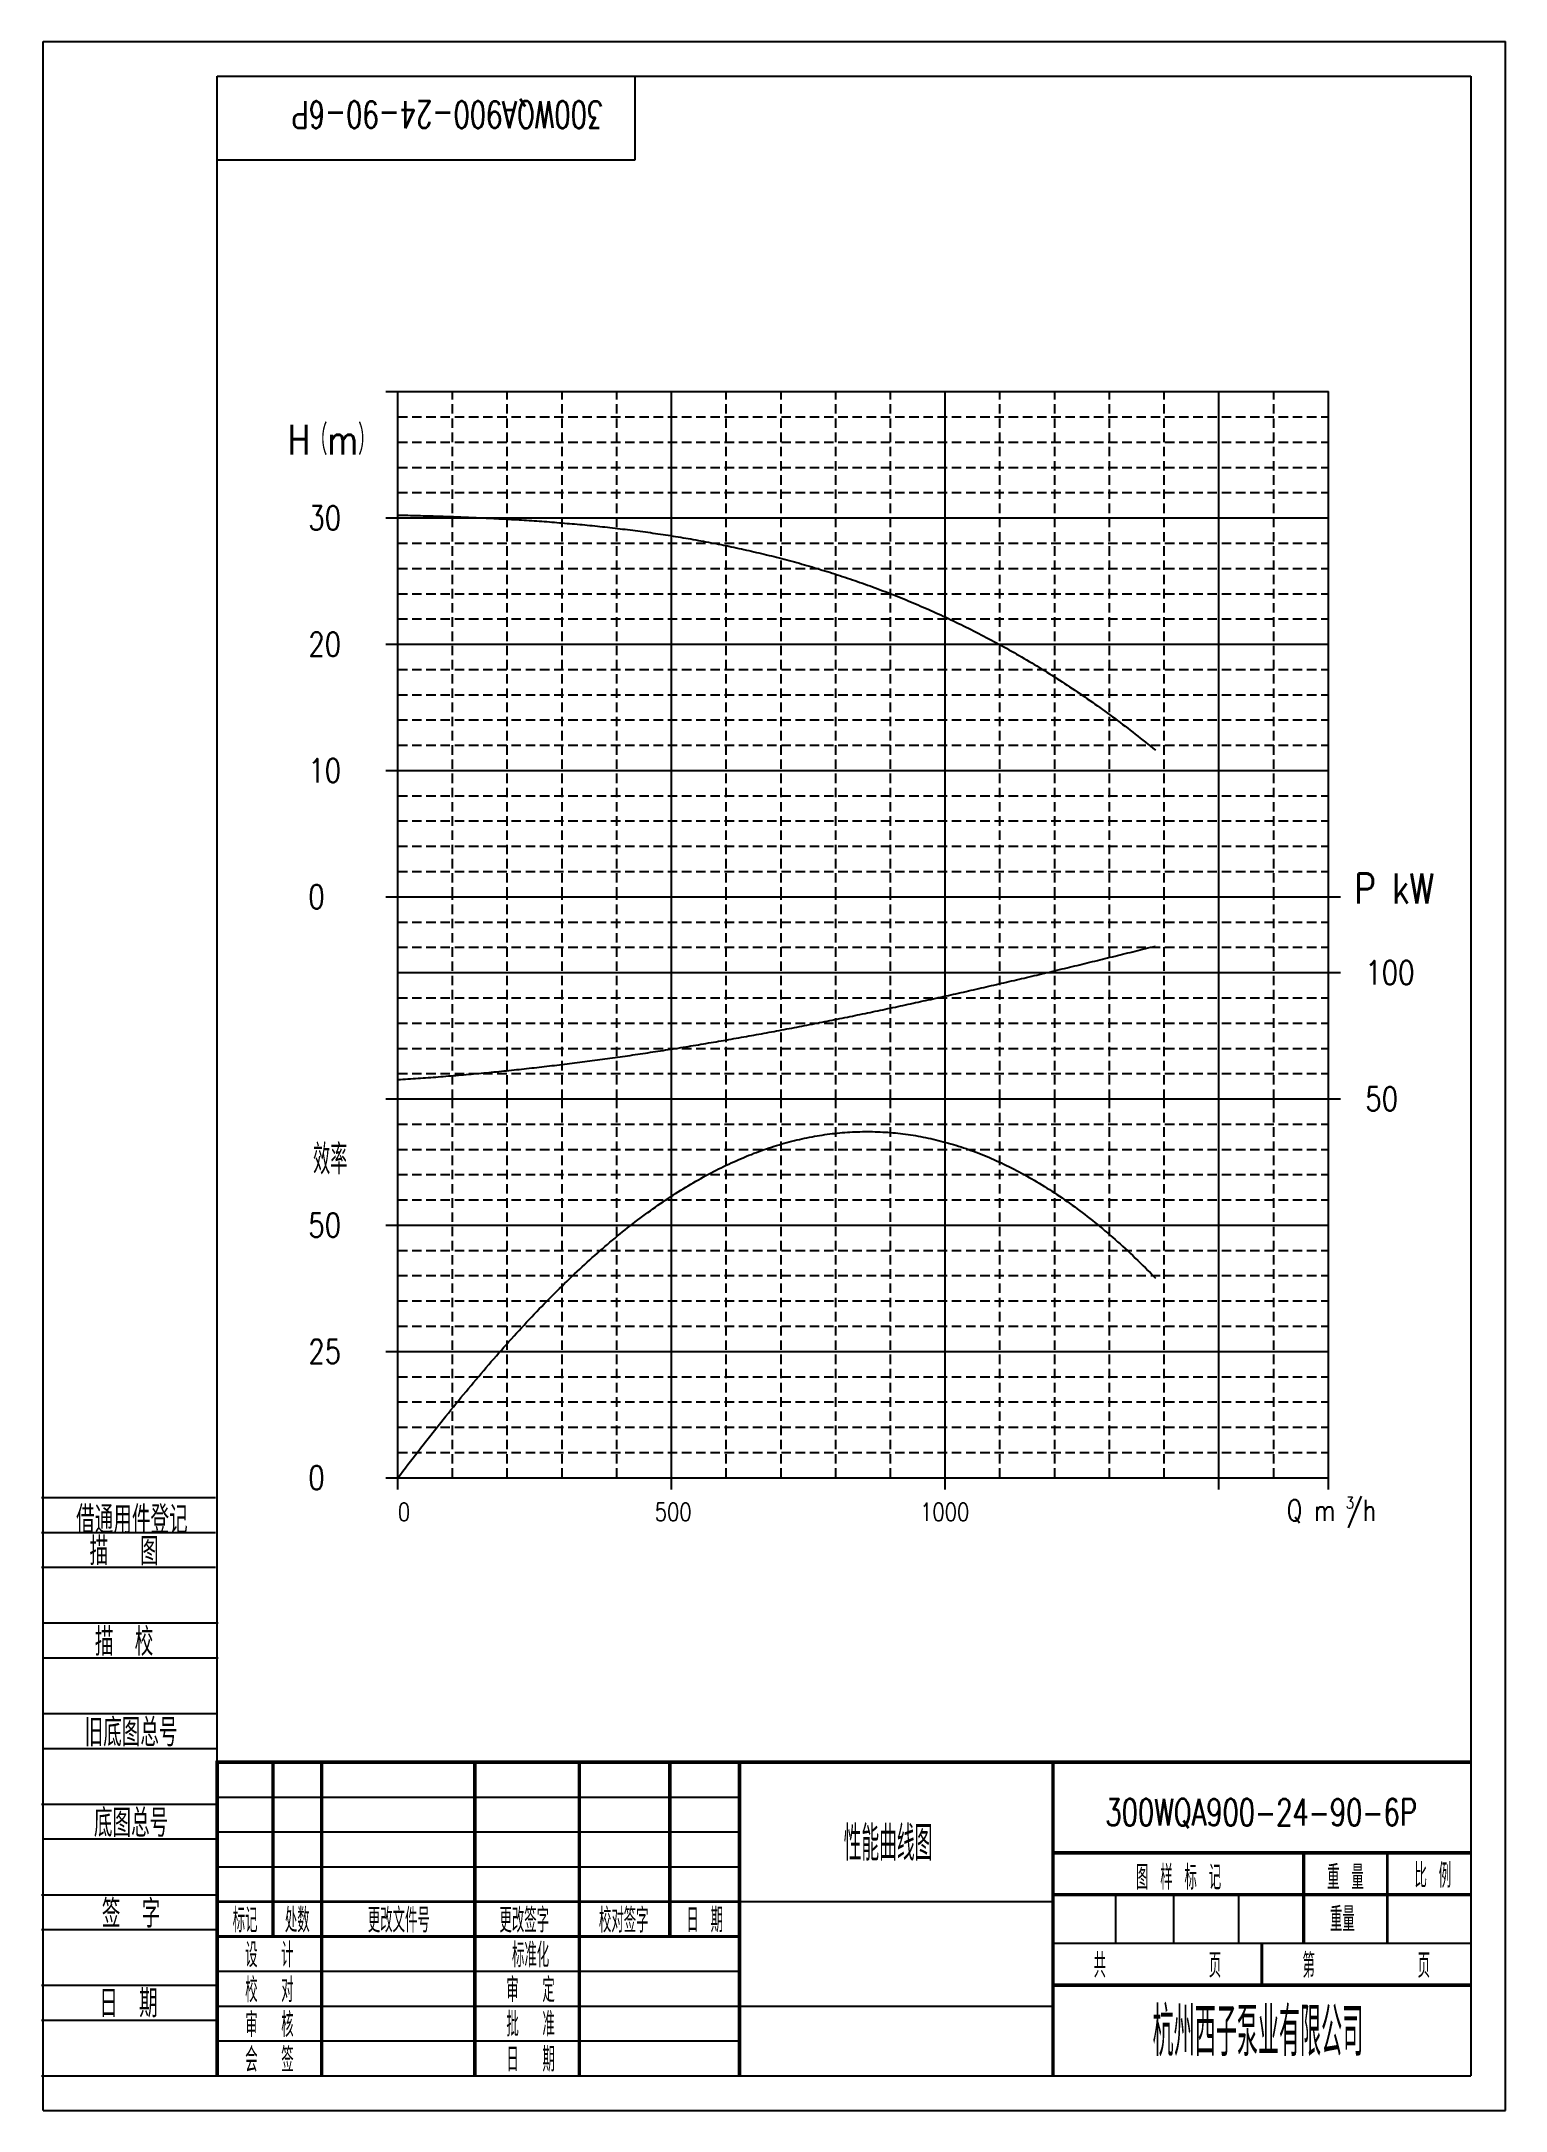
# Model space of a CAD drawing. Header units: millimetres. Extents: x -60 to 186, y -106 to 241.
import ezdxf
from ezdxf.enums import TextEntityAlignment as Align

# ---------------------------------------------------------------- set-up
doc = ezdxf.new("R2010")
doc.units = ezdxf.units.MM
doc.linetypes.add('DASHED2', pattern=[9.525, 6.35, -3.175])
doc.layers.get('0').update_dxf_attribs({"color": 252})
doc.layers.add('1轮廓实线层', color=7, linetype='Continuous', lineweight=50)
for name, color, linetype in [('2细线层', 4, 'Continuous'), ('6文字层', 3, 'Continuous'), ('尺寸线层', 3, 'Continuous')]:
    doc.layers.add(name, color=color, linetype=linetype)
doc.styles.add('PC_TEXTSTYLE', font='isocp.shx', dxfattribs={"width": 0.8, "bigfont": 'hzfs.shx'})
doc.styles.get("Standard").update_dxf_attribs({"font": 'romans.shx', "width": 0.8, "height": 1, "bigfont": 'gbcbig.shx'})

# ---------------------------------------------------------------- blocks, each defined once
blk = doc.blocks.new('PC_FJL_BLOCK')
for p, q in [((-23.84, 88.69), (1.16, 88.69)), ((-23.84, 83.69), (1.16, 83.69)), ((-23.44, 70.69), (1.56, 70.69)), ((-23.64, 57.69), (1.36, 57.69)), ((-23.84, 44.69), (1.16, 44.69)), ((-23.64, 44.69), (1.36, 44.69)), ((-23.84, 31.69), (1.16, 31.69)), ((-23.84, 18.69), (1.16, 18.69)), ((-23.84, 5.69), (1.16, 5.69))]:
    blk.add_line(p, q)
at = {"layer": '2细线层'}
for p, q in [((-23.84, 78.69), (1.16, 78.69)), ((-23.44, 65.69), (1.56, 65.69)), ((-23.64, 52.69), (1.36, 52.69)), ((-23.64, 39.69), (1.36, 39.69)), ((-23.84, 26.69), (1.16, 26.69)), ((-23.84, 13.69), (1.16, 13.69))]:
    blk.add_line(p, q, dxfattribs=at)
at = {"layer": '6文字层', "color": 3, "style": 'PC_TEXTSTYLE', "width": 0.667}
for s, p in [('借通用件登记', (-10.84, 85.69)), ('描   图', (-11.96, 81.19)), ('描  校', (-11.96, 68.19)), ('旧底图总号', (-10.96, 55.19)), ('底图总号', (-10.96, 42.19)), ('签  字', (-10.96, 29.19)), ('日  期', (-11.33, 16.25))]:
    blk.add_text(s, height=4, dxfattribs=at).set_placement(p, align=Align.MIDDLE)
at = {"layer": '6文字层', "width": 0.707}
for tag, p in [('描图', (-12.58, 74.2)), ('描校', (-11.58, 61.48)), ('旧底图总号', (-10.58, 48.41)), ('底图总号', (-10.58, 35.41)), ('签字', (-10.87, 22.98)), ('日期', (-11.49, 9.73))]:
    blk.add_attdef(tag, text='', height=4, dxfattribs=at).set_placement(p, align=Align.MIDDLE_CENTER)
blk = doc.blocks.new('1')
for p, q in [((-30.28, 234.85), (179.87, 234.85)), ((-30.28, -100.22), (-30.28, 234.85)), ((179.87, 234.85), (179.87, -100.22))]:
    blk.add_line(p, q)
at = {"ltscale": 0.5}
for p, q in [((179.87, -47.68), (179.87, -100.22)), ((57.28, -71.03), (109.82, -71.03)), ((179.87, -78.04), (109.82, -78.04)), ((57.28, -88.54), (109.82, -88.54)), ((-30.57, -100.22), (179.58, -100.22)), ((-30.28, -100.22), (179.87, -100.22))]:
    blk.add_line(p, q, dxfattribs=at)
for points, const_width in [([(-30.28, -100.22), (-30.28, -47.68), (179.87, -47.68)], 0.584), ([(-20.94, -47.68), (-20.94, -76.87)], 0.584), ([(-12.77, -47.68), (-12.77, -100.22)], 0.584), ([(12.91, -47.68), (12.91, -76.87)], 0.584), ([(30.43, -47.68), (30.43, -76.87)], 0.584), ([(45.6, -47.68), (45.6, -76.87)], 0.584), ([(57.28, -47.68), (57.28, -76.87)], 0.584), ([(109.82, -100.22), (109.82, -47.68)], 0.584), ([(109.82, -62.86), (179.87, -62.86)], 0.584), ([(151.85, -78.04), (151.85, -62.86)], 0.584), ([(165.86, -78.04), (165.86, -62.86)], 0.467), ([(-30.28, -71.03), (57.28, -71.03)], 0.467), ([(109.82, -69.86), (179.87, -69.86)], 0.584), ([(-30.28, -76.87), (57.28, -76.87)], 0.467), ([(12.91, -76.87), (12.91, -100.22)], 0.584), ([(30.43, -76.87), (30.43, -100.22)], 0.584), ([(57.28, -76.87), (57.28, -100.22)], 0.584), ([(109.82, -93.21), (109.82, -76.87)], 0.584), ([(144.84, -85.04), (144.84, -78.04)], 0.467), ([(109.82, -85.04), (179.87, -85.04)], 0.584)]:
    blk.add_lwpolyline(points, dxfattribs=dict(const_width=const_width))
at = {"layer": '1轮廓实线层'}
blk.add_line((179.87, -47.68), (-30.28, -47.68), dxfattribs=at)
at = {"layer": '2细线层'}
blk.add_line((-30.28, -53.52), (39.77, -53.52), dxfattribs=at)
at = {"layer": '6文字层'}
for p, q in [((39.77, 220.84), (39.77, 234.85)), ((-30.28, 220.84), (39.77, 220.84))]:
    blk.add_line(p, q, dxfattribs=at)
at = {"layer": '尺寸线层'}
for p, q in [((-59.47, 240.69), (185.7, 240.69)), ((-59.47, -106.06), (-59.47, 240.69)), ((185.7, -106.06), (185.7, 240.69)), ((-30.28, -53.52), (57.28, -53.52)), ((-30.28, -59.36), (57.28, -59.36)), ((-30.28, -65.19), (57.28, -65.19)), ((120.33, -69.86), (120.33, -78.04)), ((130, -69.86), (130, -78.04)), ((140.95, -69.86), (140.95, -78.04)), ((-30.28, -82.71), (57.28, -82.71)), ((-30.28, -88.54), (57.28, -88.54)), ((-30.28, -94.38), (57.28, -94.38)), ((-59.47, -106.06), (185.7, -106.06))]:
    blk.add_line(p, q, dxfattribs=at)
at = {"layer": '尺寸线层', "const_width": 0.467}
blk.add_lwpolyline([(-30.28, -47.68), (-30.28, -100.22)], dxfattribs=at)
at = {"ltscale": 0.5, "xscale": 1.167500752509355, "yscale": 1.167500752509355, "zscale": 1.167500752509351}
blk.add_blockref('PC_FJL_BLOCK', (-31.93, -106.87), dxfattribs=at)
at = {"layer": '2细线层', "ltscale": 0.5, "width": 0.707}
for tag, p in [('比例', (173.03, -74)), ('设计', (-0.1, -80.25)), ('标准化', (43.07, -80.09)), ('校对', (-0.24, -85.64)), ('审定', (43.43, -85.69)), ('审核', (-0.45, -91.67)), ('批准', (43.62, -91.67)), ('会签', (-0.59, -97.21)), ('日期', (43.74, -97.17))]:
    blk.add_attdef(tag, text='', height=4.09, dxfattribs=at).set_placement(p, align=Align.MIDDLE_CENTER)
at = {"layer": '6文字层', "width": 0.707}
blk.add_attdef('代号', (8.31, 230.65), '', height=5.84, rotation=180, dxfattribs=at)
at = {"layer": '6文字层', "ltscale": 0.5, "width": 0.707}
blk.add_attdef('编码', text='', height=5.84, dxfattribs=at).set_placement((82.02, -95.19), align=Align.MIDDLE_CENTER)
at = {"layer": '尺寸线层', "width": 0.707}
for s, p in [('图 样 标 记', (130.88, -66.77)), ('重 量', (158.85, -66.77)), ('比 例', (173.5, -66.46)), ('标记', (-25.61, -73.95)), ('处数', (-16.86, -73.95)), ('更改文件号', (0.16, -73.95)), ('更改签字', (21.19, -73.95)), ('校对签字', (37.87, -73.95)), ('日 期', (51.44, -73.95)), ('设  计', (-21.53, -79.79)), ('标准化', (22.25, -79.79)), ('共        页', (127.33, -81.54)), ('第        页', (162.35, -81.54)), ('校  对', (-21.53, -85.62)), ('审  定', (22.25, -85.62)), ('审  核', (-21.53, -91.46)), ('批  准', (22.25, -91.38)), ('会  签', (-21.53, -97.3)), ('日  期', (22.25, -97.3))]:
    blk.add_text(s, height=4.086, dxfattribs=at).set_placement(p, align=Align.MIDDLE)
at = {"layer": '尺寸线层'}
for tag, height, width, p in [('图号', 5.84, 0.707, (144.72, -56.05)), ('图样名称', 5.84, 0.707, (82.17, -61.26)), ('重量', 4.09, 0.707, (158.33, -73.99)), ('材料', 5.84, 0.707, (82.4, -81.27)), ('杭州西子泵业有限公司', 8.17, 0.6, (144.18, -92.84))]:
    blk.add_attdef(tag, text='', height=height, dxfattribs=dict(at, width=width)).set_placement(p, align=Align.MIDDLE_CENTER)

msp = doc.modelspace()

# ---------------------------------------------------------------- linework, layer by layer
at = {"color": 7, "linetype": 'Continuous', "ltscale": 0.25}
for p, q in [((-2, 182), (156, 182)), ((0, 95.35), (0, 182)), ((45.88, 95.35), (45.88, 182)), ((91.76, 95.35), (91.76, 182)), ((137.65, 95.35), (137.65, 182)), ((156, 95.35), (156, 182)), ((-2, 160.84), (156, 160.84)), ((-2, 139.67), (156, 139.67)), ((-2, 118.51), (156, 118.51)), ((-2, 97.35), (156, 97.35)), ((0, 61.49), (0, 97.35)), ((0, 97.35), (158, 97.35)), ((45.88, 61.49), (45.88, 97.35)), ((91.76, 61.49), (91.76, 97.35)), ((137.65, 61.49), (137.65, 97.35)), ((156, 61.49), (156, 97.35)), ((0, 84.65), (158, 84.65)), ((-2, 63.49), (156, 63.49)), ((0, 63.49), (158, 63.49)), ((0, -2), (0, 63.49)), ((45.88, -2), (45.88, 63.49)), ((91.76, -2), (91.76, 63.49)), ((137.65, -2), (137.65, 63.49)), ((156, -2), (156, 63.49)), ((-2, 42.33), (156, 42.33)), ((-2, 21.16), (156, 21.16)), ((-2, 0), (156, 0))]:
    msp.add_line(p, q, dxfattribs=at)
at = {"linetype": 'DASHED2', "ltscale": 0.25}
for p, q in [((9.18, 97.35), (9.18, 182)), ((18.35, 97.35), (18.35, 182)), ((27.53, 97.35), (27.53, 182)), ((36.71, 97.35), (36.71, 182)), ((55.06, 97.35), (55.06, 182)), ((64.24, 97.35), (64.24, 182)), ((73.41, 97.35), (73.41, 182)), ((82.59, 97.35), (82.59, 182)), ((100.94, 97.35), (100.94, 182)), ((110.12, 97.35), (110.12, 182)), ((119.29, 97.35), (119.29, 182)), ((128.47, 97.35), (128.47, 182)), ((146.82, 97.35), (146.82, 182)), ((0, 177.77), (156, 177.77)), ((0, 173.53), (156, 173.53)), ((0, 169.3), (156, 169.3)), ((0, 165.07), (156, 165.07)), ((0, 156.6), (156, 156.6)), ((0, 152.37), (156, 152.37)), ((0, 148.14), (156, 148.14)), ((0, 143.91), (156, 143.91)), ((0, 135.44), (156, 135.44)), ((0, 131.21), (156, 131.21)), ((0, 126.98), (156, 126.98)), ((0, 122.74), (156, 122.74)), ((0, 114.28), (156, 114.28)), ((0, 110.05), (156, 110.05)), ((0, 105.81), (156, 105.81)), ((0, 101.58), (156, 101.58)), ((9.18, 63.49), (9.18, 97.35)), ((18.35, 63.49), (18.35, 97.35)), ((27.53, 63.49), (27.53, 97.35)), ((36.71, 63.49), (36.71, 97.35)), ((55.06, 63.49), (55.06, 97.35)), ((64.24, 63.49), (64.24, 97.35)), ((73.41, 63.49), (73.41, 97.35)), ((82.59, 63.49), (82.59, 97.35)), ((100.94, 63.49), (100.94, 97.35)), ((110.12, 63.49), (110.12, 97.35)), ((119.29, 63.49), (119.29, 97.35)), ((128.47, 63.49), (128.47, 97.35)), ((146.82, 63.49), (146.82, 97.35)), ((0, 93.12), (156, 93.12)), ((0, 88.88), (156, 88.88)), ((0, 80.42), (156, 80.42)), ((0, 76.19), (156, 76.19)), ((0, 71.95), (156, 71.95)), ((0, 67.72), (156, 67.72)), ((9.18, 0), (9.18, 63.49)), ((18.35, 0), (18.35, 63.49)), ((27.53, 0), (27.53, 63.49)), ((36.71, 0), (36.71, 63.49)), ((55.06, 0), (55.06, 63.49)), ((64.24, 0), (64.24, 63.49)), ((73.41, 0), (73.41, 63.49)), ((82.59, 0), (82.59, 63.49)), ((100.94, 0), (100.94, 63.49)), ((110.12, 0), (110.12, 63.49)), ((119.29, 0), (119.29, 63.49)), ((128.47, 0), (128.47, 63.49)), ((146.82, 0), (146.82, 63.49)), ((0, 59.26), (156, 59.26)), ((0, 55.02), (156, 55.02)), ((0, 50.79), (156, 50.79)), ((0, 46.56), (156, 46.56)), ((0, 38.09), (156, 38.09)), ((0, 33.86), (156, 33.86)), ((0, 29.63), (156, 29.63)), ((0, 25.4), (156, 25.4)), ((0, 16.93), (156, 16.93)), ((0, 12.7), (156, 12.7)), ((0, 8.47), (156, 8.47)), ((0, 4.23), (156, 4.23))]:
    msp.add_line(p, q, dxfattribs=at)
at = {"color": 2, "linetype": 'DASHED2', "ltscale": 0.25}
for p, q in [((0, 161.32), (0, 161.32)), ((0, 161.32), (0.42, 161.31)), ((0.42, 161.31), (0.85, 161.3)), ((0.85, 161.3), (1.27, 161.29)), ((1.27, 161.29), (1.69, 161.28)), ((1.69, 161.28), (2.12, 161.27)), ((2.12, 161.27), (2.54, 161.26)), ((2.54, 161.26), (2.96, 161.25)), ((2.96, 161.25), (3.39, 161.24)), ((3.39, 161.24), (3.81, 161.22)), ((3.81, 161.22), (4.23, 161.21)), ((4.23, 161.21), (4.66, 161.2)), ((4.66, 161.2), (5.08, 161.19)), ((5.08, 161.19), (5.5, 161.18)), ((5.5, 161.18), (5.93, 161.16)), ((5.93, 161.16), (6.35, 161.15)), ((6.35, 161.15), (6.77, 161.14)), ((6.77, 161.14), (7.2, 161.12)), ((7.2, 161.12), (7.62, 161.11)), ((7.62, 161.11), (8.04, 161.09)), ((8.04, 161.09), (8.47, 161.08)), ((8.47, 161.08), (8.89, 161.07)), ((8.89, 161.07), (9.31, 161.05)), ((9.31, 161.05), (9.74, 161.03)), ((9.74, 161.03), (10.16, 161.02)), ((10.16, 161.02), (10.58, 161)), ((10.58, 161), (11.01, 160.99)), ((11.01, 160.99), (11.43, 160.97)), ((11.43, 160.97), (11.85, 160.95)), ((11.85, 160.95), (12.28, 160.93)), ((12.28, 160.93), (12.7, 160.92)), ((12.7, 160.92), (13.12, 160.9)), ((13.12, 160.9), (13.55, 160.88)), ((13.55, 160.88), (13.97, 160.86)), ((13.97, 160.86), (14.39, 160.84)), ((14.39, 160.84), (14.82, 160.82)), ((14.82, 160.82), (15.24, 160.8)), ((15.24, 160.8), (15.66, 160.78)), ((15.66, 160.78), (16.09, 160.76)), ((16.09, 160.76), (16.51, 160.74)), ((16.51, 160.74), (16.93, 160.71)), ((16.93, 160.71), (17.36, 160.69)), ((17.36, 160.69), (17.78, 160.67)), ((17.78, 160.67), (18.2, 160.65)), ((18.2, 160.65), (18.63, 160.62)), ((18.63, 160.62), (19.05, 160.6)), ((19.05, 160.6), (19.47, 160.57)), ((19.47, 160.57), (19.9, 160.55)), ((19.9, 160.55), (20.32, 160.52)), ((20.32, 160.52), (20.74, 160.5)), ((20.74, 160.5), (21.17, 160.47)), ((21.17, 160.47), (21.59, 160.44)), ((21.59, 160.44), (22.01, 160.41)), ((22.01, 160.41), (22.44, 160.39)), ((22.44, 160.39), (22.86, 160.36)), ((22.86, 160.36), (23.28, 160.33)), ((23.28, 160.33), (23.71, 160.3)), ((23.71, 160.3), (24.13, 160.27)), ((24.13, 160.27), (24.55, 160.24)), ((24.55, 160.24), (24.98, 160.21)), ((24.98, 160.21), (25.4, 160.17)), ((25.4, 160.17), (25.82, 160.14)), ((25.82, 160.14), (26.25, 160.11)), ((26.25, 160.11), (26.67, 160.07)), ((26.67, 160.07), (27.09, 160.04)), ((27.09, 160.04), (27.52, 160.01)), ((27.52, 160.01), (27.94, 159.97)), ((27.94, 159.97), (28.36, 159.93)), ((28.36, 159.93), (28.79, 159.9)), ((28.79, 159.9), (29.21, 159.86)), ((29.21, 159.86), (29.63, 159.82)), ((29.63, 159.82), (30.06, 159.78)), ((30.06, 159.78), (30.48, 159.75)), ((30.48, 159.75), (30.9, 159.71)), ((30.9, 159.71), (31.33, 159.67)), ((31.33, 159.67), (31.75, 159.62)), ((31.75, 159.62), (32.17, 159.58)), ((32.17, 159.58), (32.6, 159.54)), ((32.6, 159.54), (33.02, 159.5)), ((33.02, 159.5), (33.44, 159.45)), ((33.44, 159.45), (33.87, 159.41)), ((33.87, 159.41), (34.29, 159.36)), ((34.29, 159.36), (34.71, 159.32)), ((34.71, 159.32), (35.14, 159.27)), ((35.14, 159.27), (35.56, 159.23)), ((35.56, 159.23), (35.98, 159.18)), ((35.98, 159.18), (36.41, 159.13)), ((36.41, 159.13), (36.83, 159.08)), ((36.83, 159.08), (37.25, 159.03)), ((37.25, 159.03), (37.68, 158.98)), ((37.68, 158.98), (38.1, 158.93)), ((38.1, 158.93), (38.52, 158.87)), ((38.52, 158.87), (38.95, 158.82)), ((38.95, 158.82), (39.37, 158.77)), ((39.37, 158.77), (39.79, 158.71)), ((39.79, 158.71), (40.22, 158.66)), ((40.22, 158.66), (40.64, 158.6)), ((40.64, 158.6), (41.06, 158.55)), ((41.06, 158.55), (41.49, 158.49)), ((41.49, 158.49), (41.91, 158.43)), ((41.91, 158.43), (42.33, 158.37)), ((42.33, 158.37), (42.76, 158.31)), ((42.76, 158.31), (43.18, 158.25)), ((43.18, 158.25), (43.6, 158.19)), ((43.6, 158.19), (44.03, 158.12)), ((44.03, 158.12), (44.45, 158.06)), ((44.45, 158.06), (44.87, 158)), ((44.87, 158), (45.3, 157.93)), ((45.3, 157.93), (45.72, 157.87)), ((45.72, 157.87), (46.14, 157.8)), ((46.14, 157.8), (46.57, 157.73)), ((46.57, 157.73), (46.99, 157.66)), ((46.99, 157.66), (47.41, 157.59)), ((47.41, 157.59), (47.84, 157.52)), ((47.84, 157.52), (48.26, 157.45)), ((48.26, 157.45), (48.68, 157.38)), ((48.68, 157.38), (49.11, 157.31)), ((49.11, 157.31), (49.53, 157.23)), ((49.53, 157.23), (49.95, 157.16)), ((49.95, 157.16), (50.38, 157.08)), ((50.38, 157.08), (50.8, 157.01)), ((50.8, 157.01), (51.23, 156.93)), ((51.23, 156.93), (51.65, 156.85)), ((51.65, 156.85), (52.07, 156.77)), ((52.07, 156.77), (52.5, 156.69)), ((52.5, 156.69), (52.92, 156.61)), ((52.92, 156.61), (53.34, 156.53)), ((53.34, 156.53), (53.77, 156.44)), ((53.77, 156.44), (54.19, 156.36)), ((54.19, 156.36), (54.61, 156.27)), ((54.61, 156.27), (55.04, 156.19)), ((55.04, 156.19), (55.46, 156.1)), ((55.46, 156.1), (55.88, 156.01)), ((55.88, 156.01), (56.31, 155.92)), ((56.31, 155.92), (56.73, 155.83)), ((56.73, 155.83), (57.15, 155.74)), ((57.15, 155.74), (57.58, 155.65)), ((57.58, 155.65), (58, 155.56)), ((58, 155.56), (58.42, 155.46)), ((58.42, 155.46), (58.85, 155.37)), ((58.85, 155.37), (59.27, 155.27)), ((59.27, 155.27), (59.69, 155.17)), ((59.69, 155.17), (60.12, 155.07)), ((60.12, 155.07), (60.54, 154.97)), ((60.54, 154.97), (60.96, 154.87)), ((60.96, 154.87), (61.39, 154.77)), ((61.39, 154.77), (61.81, 154.67)), ((61.81, 154.67), (62.23, 154.56)), ((62.23, 154.56), (62.66, 154.46)), ((62.66, 154.46), (63.08, 154.35)), ((63.08, 154.35), (63.5, 154.24)), ((63.5, 154.24), (63.93, 154.14)), ((63.93, 154.14), (64.35, 154.03)), ((64.35, 154.03), (64.77, 153.92)), ((64.77, 153.92), (65.2, 153.8)), ((65.2, 153.8), (65.62, 153.69)), ((65.62, 153.69), (66.04, 153.58)), ((66.04, 153.58), (66.47, 153.46)), ((66.47, 153.46), (66.89, 153.34)), ((66.89, 153.34), (67.31, 153.23)), ((67.31, 153.23), (67.74, 153.11)), ((67.74, 153.11), (68.16, 152.99)), ((68.16, 152.99), (68.58, 152.87)), ((68.58, 152.87), (69.01, 152.74)), ((69.01, 152.74), (69.43, 152.62)), ((69.43, 152.62), (69.85, 152.49)), ((69.85, 152.49), (70.28, 152.37)), ((70.28, 152.37), (70.7, 152.24)), ((70.7, 152.24), (71.12, 152.11)), ((71.12, 152.11), (71.55, 151.98)), ((71.55, 151.98), (71.97, 151.85)), ((71.97, 151.85), (72.39, 151.72)), ((72.39, 151.72), (72.82, 151.59)), ((72.82, 151.59), (73.24, 151.45)), ((73.24, 151.45), (73.66, 151.31)), ((73.66, 151.31), (74.09, 151.18)), ((74.09, 151.18), (74.51, 151.04)), ((74.51, 151.04), (74.93, 150.9)), ((74.93, 150.9), (75.36, 150.76)), ((75.36, 150.76), (75.78, 150.62)), ((75.78, 150.62), (76.2, 150.47)), ((76.2, 150.47), (76.63, 150.33)), ((76.63, 150.33), (77.05, 150.18)), ((77.05, 150.18), (77.47, 150.03)), ((77.47, 150.03), (77.9, 149.88)), ((77.9, 149.88), (78.32, 149.73)), ((78.32, 149.73), (78.74, 149.58)), ((78.74, 149.58), (79.17, 149.43)), ((79.17, 149.43), (79.59, 149.27)), ((79.59, 149.27), (80.01, 149.12)), ((80.01, 149.12), (80.44, 148.96)), ((80.44, 148.96), (80.86, 148.8)), ((80.86, 148.8), (81.28, 148.64)), ((81.28, 148.64), (81.71, 148.48)), ((81.71, 148.48), (82.13, 148.32)), ((82.13, 148.32), (82.55, 148.15)), ((82.55, 148.15), (82.98, 147.99)), ((82.98, 147.99), (83.4, 147.82)), ((83.4, 147.82), (83.82, 147.65)), ((83.82, 147.65), (84.25, 147.48)), ((84.25, 147.48), (84.67, 147.31)), ((84.67, 147.31), (85.09, 147.14)), ((85.09, 147.14), (85.52, 146.96)), ((85.52, 146.96), (85.94, 146.79)), ((85.94, 146.79), (86.36, 146.61)), ((86.36, 146.61), (86.79, 146.43)), ((86.79, 146.43), (87.21, 146.25)), ((87.21, 146.25), (87.63, 146.07)), ((87.63, 146.07), (88.06, 145.89)), ((88.06, 145.89), (88.48, 145.71)), ((88.48, 145.71), (88.9, 145.52)), ((88.9, 145.52), (89.33, 145.33)), ((89.33, 145.33), (89.75, 145.14)), ((89.75, 145.14), (90.17, 144.95)), ((90.17, 144.95), (90.6, 144.76)), ((90.6, 144.76), (91.02, 144.57)), ((91.02, 144.57), (91.44, 144.37)), ((91.44, 144.37), (91.87, 144.18)), ((91.87, 144.18), (92.29, 143.98)), ((92.29, 143.98), (92.71, 143.78)), ((92.71, 143.78), (93.14, 143.58)), ((93.14, 143.58), (93.56, 143.38)), ((93.56, 143.38), (93.98, 143.17)), ((93.98, 143.17), (94.41, 142.97)), ((94.41, 142.97), (94.83, 142.76)), ((94.83, 142.76), (95.25, 142.55)), ((95.25, 142.55), (95.68, 142.34)), ((95.68, 142.34), (96.1, 142.13)), ((96.1, 142.13), (96.52, 141.91)), ((96.52, 141.91), (96.95, 141.7)), ((96.95, 141.7), (97.37, 141.48)), ((97.37, 141.48), (97.79, 141.26)), ((97.79, 141.26), (98.22, 141.04)), ((98.22, 141.04), (98.64, 140.82)), ((98.64, 140.82), (99.06, 140.6)), ((99.06, 140.6), (99.49, 140.37)), ((99.49, 140.37), (99.91, 140.15)), ((99.91, 140.15), (100.33, 139.92)), ((100.33, 139.92), (100.76, 139.69)), ((100.76, 139.69), (101.18, 139.45)), ((101.18, 139.45), (101.6, 139.22)), ((101.6, 139.22), (102.03, 138.99)), ((102.03, 138.99), (102.45, 138.75)), ((102.45, 138.75), (102.87, 138.51)), ((102.87, 138.51), (103.3, 138.27)), ((103.3, 138.27), (103.72, 138.03)), ((103.72, 138.03), (104.14, 137.79)), ((104.14, 137.79), (104.57, 137.54)), ((104.57, 137.54), (104.99, 137.29)), ((104.99, 137.29), (105.41, 137.04)), ((105.41, 137.04), (105.84, 136.79)), ((105.84, 136.79), (106.26, 136.54)), ((106.26, 136.54), (106.68, 136.29)), ((106.68, 136.29), (107.11, 136.03)), ((107.11, 136.03), (107.53, 135.77)), ((107.53, 135.77), (107.95, 135.51)), ((107.95, 135.51), (108.38, 135.25)), ((108.38, 135.25), (108.8, 134.99)), ((108.8, 134.99), (109.22, 134.73)), ((109.22, 134.73), (109.65, 134.46)), ((109.65, 134.46), (110.07, 134.19)), ((110.07, 134.19), (110.49, 133.92)), ((110.49, 133.92), (110.92, 133.65)), ((110.92, 133.65), (111.34, 133.38)), ((111.34, 133.38), (111.76, 133.1)), ((111.76, 133.1), (112.19, 132.82)), ((112.19, 132.82), (112.61, 132.54)), ((112.61, 132.54), (113.03, 132.26)), ((113.03, 132.26), (113.46, 131.98)), ((113.46, 131.98), (113.88, 131.69)), ((113.88, 131.69), (114.3, 131.41)), ((114.3, 131.41), (114.73, 131.12)), ((114.73, 131.12), (115.15, 130.83)), ((115.15, 130.83), (115.57, 130.54)), ((115.57, 130.54), (116, 130.24)), ((116, 130.24), (116.42, 129.95)), ((116.42, 129.95), (116.84, 129.65)), ((116.84, 129.65), (117.27, 129.35)), ((117.27, 129.35), (117.69, 129.05)), ((117.69, 129.05), (118.11, 128.74)), ((118.11, 128.74), (118.54, 128.44)), ((118.54, 128.44), (118.96, 128.13)), ((118.96, 128.13), (119.38, 127.82)), ((119.38, 127.82), (119.81, 127.51)), ((119.81, 127.51), (120.23, 127.2)), ((120.23, 127.2), (120.65, 126.88)), ((120.65, 126.88), (121.08, 126.56)), ((121.08, 126.56), (121.5, 126.24)), ((121.5, 126.24), (121.92, 125.92)), ((121.92, 125.92), (122.35, 125.6)), ((122.35, 125.6), (122.77, 125.27)), ((122.77, 125.27), (123.19, 124.95)), ((123.19, 124.95), (123.62, 124.62)), ((123.62, 124.62), (124.04, 124.29)), ((124.04, 124.29), (124.46, 123.95)), ((124.46, 123.95), (124.89, 123.62)), ((124.89, 123.62), (125.31, 123.28)), ((125.31, 123.28), (125.73, 122.94)), ((125.73, 122.94), (126.16, 122.6)), ((126.16, 122.6), (126.58, 122.26)), ((126.58, 122.26), (127, 121.91)), ((116.84, 86.58), (117.27, 86.69)), ((117.27, 86.69), (117.69, 86.79)), ((117.69, 86.79), (118.11, 86.9)), ((118.11, 86.9), (118.54, 87)), ((118.54, 87), (118.96, 87.1)), ((118.96, 87.1), (119.38, 87.21)), ((119.38, 87.21), (119.81, 87.31)), ((119.81, 87.31), (120.23, 87.42)), ((120.23, 87.42), (120.65, 87.52)), ((120.65, 87.52), (121.08, 87.62)), ((121.08, 87.62), (121.5, 87.73)), ((121.5, 87.73), (121.92, 87.83)), ((121.92, 87.83), (122.35, 87.94)), ((122.35, 87.94), (122.77, 88.04)), ((122.77, 88.04), (123.19, 88.15)), ((123.19, 88.15), (123.62, 88.25)), ((123.62, 88.25), (124.04, 88.36)), ((124.04, 88.36), (124.46, 88.46)), ((124.46, 88.46), (124.89, 88.57)), ((124.89, 88.57), (125.31, 88.67)), ((125.31, 88.67), (125.73, 88.78)), ((125.73, 88.78), (126.16, 88.88)), ((126.16, 88.88), (126.58, 88.99)), ((126.58, 88.99), (127, 89.1)), ((102.45, 83.14), (102.87, 83.24)), ((102.87, 83.24), (103.3, 83.34)), ((103.3, 83.34), (103.72, 83.44)), ((103.72, 83.44), (104.14, 83.54)), ((104.14, 83.54), (104.57, 83.64)), ((104.57, 83.64), (104.99, 83.74)), ((104.99, 83.74), (105.41, 83.84)), ((105.41, 83.84), (105.84, 83.94)), ((105.84, 83.94), (106.26, 84.04)), ((106.26, 84.04), (106.68, 84.14)), ((106.68, 84.14), (107.11, 84.24)), ((107.11, 84.24), (107.53, 84.34)), ((107.53, 84.34), (107.95, 84.44)), ((107.95, 84.44), (108.38, 84.54)), ((108.38, 84.54), (108.8, 84.64)), ((108.8, 84.64), (109.22, 84.74)), ((109.22, 84.74), (109.65, 84.84)), ((109.65, 84.84), (110.07, 84.95)), ((110.07, 84.95), (110.49, 85.05)), ((110.49, 85.05), (110.92, 85.15)), ((110.92, 85.15), (111.34, 85.25)), ((111.34, 85.25), (111.76, 85.35)), ((111.76, 85.35), (112.19, 85.45)), ((112.19, 85.45), (112.61, 85.56)), ((112.61, 85.56), (113.03, 85.66)), ((113.03, 85.66), (113.46, 85.76)), ((113.46, 85.76), (113.88, 85.86)), ((113.88, 85.86), (114.3, 85.97)), ((114.3, 85.97), (114.73, 86.07)), ((114.73, 86.07), (115.15, 86.17)), ((115.15, 86.17), (115.57, 86.27)), ((115.57, 86.27), (116, 86.38)), ((116, 86.38), (116.42, 86.48)), ((116.42, 86.48), (116.84, 86.58)), ((87.21, 79.7), (87.63, 79.79)), ((87.63, 79.79), (88.06, 79.89)), ((88.06, 79.89), (88.48, 79.98)), ((88.48, 79.98), (88.9, 80.07)), ((88.9, 80.07), (89.33, 80.16)), ((89.33, 80.16), (89.75, 80.26)), ((89.75, 80.26), (90.17, 80.35)), ((90.17, 80.35), (90.6, 80.45)), ((90.6, 80.45), (91.02, 80.54)), ((91.02, 80.54), (91.44, 80.63)), ((91.44, 80.63), (91.87, 80.73)), ((91.87, 80.73), (92.29, 80.82)), ((92.29, 80.82), (92.71, 80.92)), ((92.71, 80.92), (93.14, 81.01)), ((93.14, 81.01), (93.56, 81.11)), ((93.56, 81.11), (93.98, 81.2)), ((93.98, 81.2), (94.41, 81.3)), ((94.41, 81.3), (94.83, 81.39)), ((94.83, 81.39), (95.25, 81.49)), ((95.25, 81.49), (95.68, 81.59)), ((95.68, 81.59), (96.1, 81.68)), ((96.1, 81.68), (96.52, 81.78)), ((96.52, 81.78), (96.95, 81.87)), ((96.95, 81.87), (97.37, 81.97)), ((97.37, 81.97), (97.79, 82.07)), ((97.79, 82.07), (98.22, 82.16)), ((98.22, 82.16), (98.64, 82.26)), ((98.64, 82.26), (99.06, 82.36)), ((99.06, 82.36), (99.49, 82.46)), ((99.49, 82.46), (99.91, 82.55)), ((99.91, 82.55), (100.33, 82.65)), ((100.33, 82.65), (100.76, 82.75)), ((100.76, 82.75), (101.18, 82.85)), ((101.18, 82.85), (101.6, 82.95)), ((101.6, 82.95), (102.03, 83.05)), ((102.03, 83.05), (102.45, 83.14)), ((70.7, 76.26), (71.12, 76.35)), ((71.12, 76.35), (71.55, 76.43)), ((71.55, 76.43), (71.97, 76.52)), ((71.97, 76.52), (72.39, 76.6)), ((72.39, 76.6), (72.82, 76.69)), ((72.82, 76.69), (73.24, 76.77)), ((73.24, 76.77), (73.66, 76.86)), ((73.66, 76.86), (74.09, 76.94)), ((74.09, 76.94), (74.51, 77.03)), ((74.51, 77.03), (74.93, 77.11)), ((74.93, 77.11), (75.36, 77.2)), ((75.36, 77.2), (75.78, 77.28)), ((75.78, 77.28), (76.2, 77.37)), ((76.2, 77.37), (76.63, 77.46)), ((76.63, 77.46), (77.05, 77.55)), ((77.05, 77.55), (77.47, 77.63)), ((77.47, 77.63), (77.9, 77.72)), ((77.9, 77.72), (78.32, 77.81)), ((78.32, 77.81), (78.74, 77.9)), ((78.74, 77.9), (79.17, 77.98)), ((79.17, 77.98), (79.59, 78.07)), ((79.59, 78.07), (80.01, 78.16)), ((80.01, 78.16), (80.44, 78.25)), ((80.44, 78.25), (80.86, 78.34)), ((80.86, 78.34), (81.28, 78.43)), ((81.28, 78.43), (81.71, 78.52)), ((81.71, 78.52), (82.13, 78.61)), ((82.13, 78.61), (82.55, 78.7)), ((82.55, 78.7), (82.98, 78.79)), ((82.98, 78.79), (83.4, 78.88)), ((83.4, 78.88), (83.82, 78.97)), ((83.82, 78.97), (84.25, 79.06)), ((84.25, 79.06), (84.67, 79.15)), ((84.67, 79.15), (85.09, 79.24)), ((85.09, 79.24), (85.52, 79.33)), ((85.52, 79.33), (85.94, 79.42)), ((85.94, 79.42), (86.36, 79.52)), ((86.36, 79.52), (86.79, 79.61)), ((86.79, 79.61), (87.21, 79.7)), ((51.65, 72.77), (52.07, 72.85)), ((52.07, 72.85), (52.5, 72.92)), ((52.5, 72.92), (52.92, 72.99)), ((52.92, 72.99), (53.34, 73.06)), ((53.34, 73.06), (53.77, 73.13)), ((53.77, 73.13), (54.19, 73.21)), ((54.19, 73.21), (54.61, 73.28)), ((54.61, 73.28), (55.04, 73.35)), ((55.04, 73.35), (55.46, 73.43)), ((55.46, 73.43), (55.88, 73.5)), ((55.88, 73.5), (56.31, 73.58)), ((56.31, 73.58), (56.73, 73.65)), ((56.73, 73.65), (57.15, 73.72)), ((57.15, 73.72), (57.58, 73.8)), ((57.58, 73.8), (58, 73.88)), ((58, 73.88), (58.42, 73.95)), ((58.42, 73.95), (58.85, 74.03)), ((58.85, 74.03), (59.27, 74.1)), ((59.27, 74.1), (59.69, 74.18)), ((59.69, 74.18), (60.12, 74.26)), ((60.12, 74.26), (60.54, 74.33)), ((60.54, 74.33), (60.96, 74.41)), ((60.96, 74.41), (61.39, 74.49)), ((61.39, 74.49), (61.81, 74.57)), ((61.81, 74.57), (62.23, 74.64)), ((62.23, 74.64), (62.66, 74.72)), ((62.66, 74.72), (63.08, 74.8)), ((63.08, 74.8), (63.5, 74.88)), ((63.5, 74.88), (63.93, 74.96)), ((63.93, 74.96), (64.35, 75.04)), ((64.35, 75.04), (64.77, 75.12)), ((64.77, 75.12), (65.2, 75.2)), ((65.2, 75.2), (65.62, 75.28)), ((65.62, 75.28), (66.04, 75.36)), ((66.04, 75.36), (66.47, 75.44)), ((66.47, 75.44), (66.89, 75.52)), ((66.89, 75.52), (67.31, 75.6)), ((67.31, 75.6), (67.74, 75.69)), ((67.74, 75.69), (68.16, 75.77)), ((68.16, 75.77), (68.58, 75.85)), ((68.58, 75.85), (69.01, 75.93)), ((69.01, 75.93), (69.43, 76.02)), ((69.43, 76.02), (69.85, 76.1)), ((69.85, 76.1), (70.28, 76.18)), ((70.28, 76.18), (70.7, 76.26)), ((27.94, 69.3), (28.36, 69.36)), ((28.36, 69.36), (28.79, 69.41)), ((28.79, 69.41), (29.21, 69.46)), ((29.21, 69.46), (29.63, 69.52)), ((29.63, 69.52), (30.06, 69.57)), ((30.06, 69.57), (30.48, 69.62)), ((30.48, 69.62), (30.9, 69.68)), ((30.9, 69.68), (31.33, 69.73)), ((31.33, 69.73), (31.75, 69.79)), ((31.75, 69.79), (32.17, 69.84)), ((32.17, 69.84), (32.6, 69.9)), ((32.6, 69.9), (33.02, 69.96)), ((33.02, 69.96), (33.44, 70.01)), ((33.44, 70.01), (33.87, 70.07)), ((33.87, 70.07), (34.29, 70.13)), ((34.29, 70.13), (34.71, 70.19)), ((34.71, 70.19), (35.14, 70.24)), ((35.14, 70.24), (35.56, 70.3)), ((35.56, 70.3), (35.98, 70.36)), ((35.98, 70.36), (36.41, 70.42)), ((36.41, 70.42), (36.83, 70.48)), ((36.83, 70.48), (37.25, 70.54)), ((37.25, 70.54), (37.68, 70.6)), ((37.68, 70.6), (38.1, 70.66)), ((38.1, 70.66), (38.52, 70.72)), ((38.52, 70.72), (38.95, 70.78)), ((38.95, 70.78), (39.37, 70.84)), ((39.37, 70.84), (39.79, 70.91)), ((39.79, 70.91), (40.22, 70.97)), ((40.22, 70.97), (40.64, 71.03)), ((40.64, 71.03), (41.06, 71.09)), ((41.06, 71.09), (41.49, 71.16)), ((41.49, 71.16), (41.91, 71.22)), ((41.91, 71.22), (42.33, 71.29)), ((42.33, 71.29), (42.76, 71.35)), ((42.76, 71.35), (43.18, 71.41)), ((43.18, 71.41), (43.6, 71.48)), ((43.6, 71.48), (44.03, 71.54)), ((44.03, 71.54), (44.45, 71.61)), ((44.45, 71.61), (44.87, 71.68)), ((44.87, 71.68), (45.3, 71.74)), ((45.3, 71.74), (45.72, 71.81)), ((45.72, 71.81), (46.14, 71.88)), ((46.14, 71.88), (46.57, 71.94)), ((46.57, 71.94), (46.99, 72.01)), ((46.99, 72.01), (47.41, 72.08)), ((47.41, 72.08), (47.84, 72.15)), ((47.84, 72.15), (48.26, 72.22)), ((48.26, 72.22), (48.68, 72.28)), ((48.68, 72.28), (49.11, 72.35)), ((49.11, 72.35), (49.53, 72.42)), ((49.53, 72.42), (49.95, 72.49)), ((49.95, 72.49), (50.38, 72.56)), ((50.38, 72.56), (50.8, 72.63)), ((50.8, 72.63), (51.23, 72.7)), ((51.23, 72.7), (51.65, 72.77)), ((0, 66.73), (0.42, 66.75)), ((0, 66.73), (0, 66.73)), ((0.42, 66.75), (0.85, 66.78)), ((0.85, 66.78), (1.27, 66.81)), ((1.27, 66.81), (1.69, 66.83)), ((1.69, 66.83), (2.12, 66.86)), ((2.12, 66.86), (2.54, 66.89)), ((2.54, 66.89), (2.96, 66.91)), ((2.96, 66.91), (3.39, 66.94)), ((3.39, 66.94), (3.81, 66.97)), ((3.81, 66.97), (4.23, 67)), ((4.23, 67), (4.66, 67.03)), ((4.66, 67.03), (5.08, 67.06)), ((5.08, 67.06), (5.5, 67.09)), ((5.5, 67.09), (5.93, 67.12)), ((5.93, 67.12), (6.35, 67.15)), ((6.35, 67.15), (6.77, 67.18)), ((6.77, 67.18), (7.2, 67.22)), ((7.2, 67.22), (7.62, 67.25)), ((7.62, 67.25), (8.04, 67.28)), ((8.04, 67.28), (8.47, 67.32)), ((8.47, 67.32), (8.89, 67.35)), ((8.89, 67.35), (9.31, 67.38)), ((9.31, 67.38), (9.74, 67.42)), ((9.74, 67.42), (10.16, 67.45)), ((10.16, 67.45), (10.58, 67.49)), ((10.58, 67.49), (11.01, 67.53)), ((11.01, 67.53), (11.43, 67.56)), ((11.43, 67.56), (11.85, 67.6)), ((11.85, 67.6), (12.28, 67.64)), ((12.28, 67.64), (12.7, 67.68)), ((12.7, 67.68), (13.12, 67.71)), ((13.12, 67.71), (13.55, 67.75)), ((13.55, 67.75), (13.97, 67.79)), ((13.97, 67.79), (14.39, 67.83)), ((14.39, 67.83), (14.82, 67.87)), ((14.82, 67.87), (15.24, 67.91)), ((15.24, 67.91), (15.66, 67.95)), ((15.66, 67.95), (16.09, 67.99)), ((16.09, 67.99), (16.51, 68.03)), ((16.51, 68.03), (16.93, 68.08)), ((16.93, 68.08), (17.36, 68.12)), ((17.36, 68.12), (17.78, 68.16)), ((17.78, 68.16), (18.2, 68.2)), ((18.2, 68.2), (18.63, 68.25)), ((18.63, 68.25), (19.05, 68.29)), ((19.05, 68.29), (19.47, 68.34)), ((19.47, 68.34), (19.9, 68.38)), ((19.9, 68.38), (20.32, 68.43)), ((20.32, 68.43), (20.74, 68.47)), ((20.74, 68.47), (21.17, 68.52)), ((21.17, 68.52), (21.59, 68.56)), ((21.59, 68.56), (22.01, 68.61)), ((22.01, 68.61), (22.44, 68.66)), ((22.44, 68.66), (22.86, 68.7)), ((22.86, 68.7), (23.28, 68.75)), ((23.28, 68.75), (23.71, 68.8)), ((23.71, 68.8), (24.13, 68.85)), ((24.13, 68.85), (24.55, 68.9)), ((24.55, 68.9), (24.98, 68.95)), ((24.98, 68.95), (25.4, 69)), ((25.4, 69), (25.82, 69.05)), ((25.82, 69.05), (26.25, 69.1)), ((26.25, 69.1), (26.67, 69.15)), ((26.67, 69.15), (27.09, 69.2)), ((27.09, 69.2), (27.52, 69.25)), ((27.52, 69.25), (27.94, 69.3)), ((62.66, 55.41), (63.08, 55.54)), ((63.08, 55.54), (63.5, 55.68)), ((63.5, 55.68), (63.93, 55.8)), ((63.93, 55.8), (64.35, 55.93)), ((64.35, 55.93), (64.77, 56.05)), ((64.77, 56.05), (65.2, 56.17)), ((65.2, 56.17), (65.62, 56.28)), ((65.62, 56.28), (66.04, 56.39)), ((66.04, 56.39), (66.47, 56.5)), ((66.47, 56.5), (66.89, 56.6)), ((66.89, 56.6), (67.31, 56.7)), ((67.31, 56.7), (67.74, 56.8)), ((67.74, 56.8), (68.16, 56.89)), ((68.16, 56.89), (68.58, 56.98)), ((68.58, 56.98), (69.01, 57.06)), ((69.01, 57.06), (69.43, 57.14)), ((69.43, 57.14), (69.85, 57.22)), ((69.85, 57.22), (70.28, 57.29)), ((70.28, 57.29), (70.7, 57.37)), ((70.7, 57.37), (71.12, 57.43)), ((71.12, 57.43), (71.55, 57.49)), ((71.55, 57.49), (71.97, 57.55)), ((71.97, 57.55), (72.39, 57.61)), ((72.39, 57.61), (72.82, 57.66)), ((72.82, 57.66), (73.24, 57.71)), ((73.24, 57.71), (73.66, 57.76)), ((73.66, 57.76), (74.09, 57.8)), ((74.09, 57.8), (74.51, 57.83)), ((74.51, 57.83), (74.93, 57.87)), ((74.93, 57.87), (75.36, 57.9)), ((75.36, 57.9), (75.78, 57.92)), ((75.78, 57.92), (76.2, 57.95)), ((76.2, 57.95), (76.63, 57.97)), ((76.63, 57.97), (77.05, 57.98)), ((77.05, 57.98), (77.47, 57.99)), ((77.47, 57.99), (77.9, 58)), ((77.9, 58), (78.32, 58.01)), ((78.32, 58.01), (78.74, 58.01)), ((78.74, 58.01), (79.17, 58)), ((79.17, 58), (79.59, 58)), ((79.59, 58), (80.01, 57.99)), ((80.01, 57.99), (80.44, 57.97)), ((80.44, 57.97), (80.86, 57.96)), ((80.86, 57.96), (81.28, 57.93)), ((81.28, 57.93), (81.71, 57.91)), ((81.71, 57.91), (82.13, 57.88)), ((82.13, 57.88), (82.55, 57.85)), ((82.55, 57.85), (82.98, 57.81)), ((82.98, 57.81), (83.4, 57.77)), ((83.4, 57.77), (83.82, 57.73)), ((83.82, 57.73), (84.25, 57.68)), ((84.25, 57.68), (84.67, 57.63)), ((84.67, 57.63), (85.09, 57.58)), ((85.09, 57.58), (85.52, 57.52)), ((85.52, 57.52), (85.94, 57.46)), ((85.94, 57.46), (86.36, 57.39)), ((86.36, 57.39), (86.79, 57.32)), ((86.79, 57.32), (87.21, 57.25)), ((87.21, 57.25), (87.63, 57.17)), ((87.63, 57.17), (88.06, 57.09)), ((88.06, 57.09), (88.48, 57.01)), ((88.48, 57.01), (88.9, 56.92)), ((88.9, 56.92), (89.33, 56.83)), ((89.33, 56.83), (89.75, 56.73)), ((89.75, 56.73), (90.17, 56.63)), ((90.17, 56.63), (90.6, 56.53)), ((90.6, 56.53), (91.02, 56.42)), ((91.02, 56.42), (91.44, 56.31)), ((91.44, 56.31), (91.87, 56.2)), ((91.87, 56.2), (92.29, 56.08)), ((92.29, 56.08), (92.71, 55.96)), ((92.71, 55.96), (93.14, 55.83)), ((93.14, 55.83), (93.56, 55.71)), ((93.56, 55.71), (93.98, 55.57)), ((93.98, 55.57), (94.41, 55.44)), ((54.19, 51.95), (54.61, 52.15)), ((54.61, 52.15), (55.04, 52.36)), ((55.04, 52.36), (55.46, 52.56)), ((55.46, 52.56), (55.88, 52.75)), ((55.88, 52.75), (56.31, 52.95)), ((56.31, 52.95), (56.73, 53.13)), ((56.73, 53.13), (57.15, 53.32)), ((57.15, 53.32), (57.58, 53.5)), ((57.58, 53.5), (58, 53.68)), ((58, 53.68), (58.42, 53.86)), ((58.42, 53.86), (58.85, 54.03)), ((58.85, 54.03), (59.27, 54.19)), ((59.27, 54.19), (59.69, 54.36)), ((59.69, 54.36), (60.12, 54.52)), ((60.12, 54.52), (60.54, 54.68)), ((60.54, 54.68), (60.96, 54.83)), ((60.96, 54.83), (61.39, 54.98)), ((61.39, 54.98), (61.81, 55.13)), ((61.81, 55.13), (62.23, 55.27)), ((62.23, 55.27), (62.66, 55.41)), ((94.41, 55.44), (94.83, 55.3)), ((94.83, 55.3), (95.25, 55.15)), ((95.25, 55.15), (95.68, 55)), ((95.68, 55), (96.1, 54.85)), ((96.1, 54.85), (96.52, 54.7)), ((96.52, 54.7), (96.95, 54.54)), ((96.95, 54.54), (97.37, 54.38)), ((97.37, 54.38), (97.79, 54.21)), ((97.79, 54.21), (98.22, 54.04)), ((98.22, 54.04), (98.64, 53.87)), ((98.64, 53.87), (99.06, 53.69)), ((99.06, 53.69), (99.49, 53.51)), ((99.49, 53.51), (99.91, 53.32)), ((99.91, 53.32), (100.33, 53.13)), ((100.33, 53.13), (100.76, 52.94)), ((100.76, 52.94), (101.18, 52.74)), ((101.18, 52.74), (101.6, 52.54)), ((101.6, 52.54), (102.03, 52.34)), ((102.03, 52.34), (102.45, 52.13)), ((102.45, 52.13), (102.87, 51.92)), ((47.84, 48.43), (48.26, 48.69)), ((48.26, 48.69), (48.68, 48.94)), ((48.68, 48.94), (49.11, 49.19)), ((49.11, 49.19), (49.53, 49.44)), ((49.53, 49.44), (49.95, 49.69)), ((49.95, 49.69), (50.38, 49.93)), ((50.38, 49.93), (50.8, 50.17)), ((50.8, 50.17), (51.23, 50.4)), ((51.23, 50.4), (51.65, 50.63)), ((51.65, 50.63), (52.07, 50.86)), ((52.07, 50.86), (52.5, 51.08)), ((52.5, 51.08), (52.92, 51.31)), ((52.92, 51.31), (53.34, 51.52)), ((53.34, 51.52), (53.77, 51.74)), ((53.77, 51.74), (54.19, 51.95)), ((102.87, 51.92), (103.3, 51.7)), ((103.3, 51.7), (103.72, 51.48)), ((103.72, 51.48), (104.14, 51.26)), ((104.14, 51.26), (104.57, 51.03)), ((104.57, 51.03), (104.99, 50.8)), ((104.99, 50.8), (105.41, 50.57)), ((105.41, 50.57), (105.84, 50.33)), ((105.84, 50.33), (106.26, 50.09)), ((106.26, 50.09), (106.68, 49.84)), ((106.68, 49.84), (107.11, 49.59)), ((107.11, 49.59), (107.53, 49.34)), ((107.53, 49.34), (107.95, 49.08)), ((107.95, 49.08), (108.38, 48.82)), ((108.38, 48.82), (108.8, 48.55)), ((108.8, 48.55), (109.22, 48.28)), ((42.76, 45.05), (43.18, 45.35)), ((43.18, 45.35), (43.6, 45.65)), ((43.6, 45.65), (44.03, 45.94)), ((44.03, 45.94), (44.45, 46.23)), ((44.45, 46.23), (44.87, 46.52)), ((44.87, 46.52), (45.3, 46.8)), ((45.3, 46.8), (45.72, 47.08)), ((45.72, 47.08), (46.14, 47.36)), ((46.14, 47.36), (46.57, 47.63)), ((46.57, 47.63), (46.99, 47.9)), ((46.99, 47.9), (47.41, 48.16)), ((47.41, 48.16), (47.84, 48.43)), ((109.22, 48.28), (109.65, 48.01)), ((109.65, 48.01), (110.07, 47.73)), ((110.07, 47.73), (110.49, 47.45)), ((110.49, 47.45), (110.92, 47.17)), ((110.92, 47.17), (111.34, 46.88)), ((111.34, 46.88), (111.76, 46.59)), ((111.76, 46.59), (112.19, 46.29)), ((112.19, 46.29), (112.61, 45.99)), ((112.61, 45.99), (113.03, 45.69)), ((113.03, 45.69), (113.46, 45.38)), ((113.46, 45.38), (113.88, 45.07)), ((38.1, 41.54), (38.52, 41.88)), ((38.52, 41.88), (38.95, 42.21)), ((38.95, 42.21), (39.37, 42.54)), ((39.37, 42.54), (39.79, 42.86)), ((39.79, 42.86), (40.22, 43.19)), ((40.22, 43.19), (40.64, 43.51)), ((40.64, 43.51), (41.06, 43.82)), ((41.06, 43.82), (41.49, 44.14)), ((41.49, 44.14), (41.91, 44.44)), ((41.91, 44.44), (42.33, 44.75)), ((42.33, 44.75), (42.76, 45.05)), ((113.88, 45.07), (114.3, 44.75)), ((114.3, 44.75), (114.73, 44.43)), ((114.73, 44.43), (115.15, 44.11)), ((115.15, 44.11), (115.57, 43.78)), ((115.57, 43.78), (116, 43.45)), ((116, 43.45), (116.42, 43.12)), ((116.42, 43.12), (116.84, 42.78)), ((116.84, 42.78), (117.27, 42.44)), ((117.27, 42.44), (117.69, 42.09)), ((117.69, 42.09), (118.11, 41.74)), ((118.11, 41.74), (118.54, 41.38)), ((33.87, 38.01), (34.29, 38.37)), ((34.29, 38.37), (34.71, 38.74)), ((34.71, 38.74), (35.14, 39.1)), ((35.14, 39.1), (35.56, 39.46)), ((35.56, 39.46), (35.98, 39.81)), ((35.98, 39.81), (36.41, 40.16)), ((36.41, 40.16), (36.83, 40.51)), ((36.83, 40.51), (37.25, 40.86)), ((37.25, 40.86), (37.68, 41.2)), ((37.68, 41.2), (38.1, 41.54)), ((118.54, 41.38), (118.96, 41.03)), ((118.96, 41.03), (119.38, 40.66)), ((119.38, 40.66), (119.81, 40.3)), ((119.81, 40.3), (120.23, 39.93)), ((120.23, 39.93), (120.65, 39.55)), ((120.65, 39.55), (121.08, 39.17)), ((121.08, 39.17), (121.5, 38.79)), ((121.5, 38.79), (121.92, 38.41)), ((121.92, 38.41), (122.35, 38.01)), ((30.06, 34.56), (30.48, 34.95)), ((30.48, 34.95), (30.9, 35.35)), ((30.9, 35.35), (31.33, 35.73)), ((31.33, 35.73), (31.75, 36.12)), ((31.75, 36.12), (32.17, 36.5)), ((32.17, 36.5), (32.6, 36.88)), ((32.6, 36.88), (33.02, 37.26)), ((33.02, 37.26), (33.44, 37.63)), ((33.44, 37.63), (33.87, 38.01)), ((122.35, 38.01), (122.77, 37.62)), ((122.77, 37.62), (123.19, 37.22)), ((123.19, 37.22), (123.62, 36.82)), ((123.62, 36.82), (124.04, 36.41)), ((124.04, 36.41), (124.46, 36)), ((124.46, 36), (124.89, 35.59)), ((124.89, 35.59), (125.31, 35.17)), ((125.31, 35.17), (125.73, 34.75)), ((125.73, 34.75), (126.16, 34.32)), ((26.25, 30.87), (26.67, 31.29)), ((26.67, 31.29), (27.09, 31.71)), ((27.09, 31.71), (27.52, 32.12)), ((27.52, 32.12), (27.94, 32.54)), ((27.94, 32.54), (28.36, 32.95)), ((28.36, 32.95), (28.79, 33.35)), ((28.79, 33.35), (29.21, 33.76)), ((29.21, 33.76), (29.63, 34.16)), ((29.63, 34.16), (30.06, 34.56)), ((126.16, 34.32), (126.58, 33.89)), ((126.58, 33.89), (127, 33.46)), ((22.86, 27.39), (23.28, 27.84)), ((23.28, 27.84), (23.71, 28.28)), ((23.71, 28.28), (24.13, 28.72)), ((24.13, 28.72), (24.55, 29.15)), ((24.55, 29.15), (24.98, 29.59)), ((24.98, 29.59), (25.4, 30.02)), ((25.4, 30.02), (25.82, 30.44)), ((25.82, 30.44), (26.25, 30.87)), ((19.9, 24.21), (20.32, 24.67)), ((20.32, 24.67), (20.74, 25.13)), ((20.74, 25.13), (21.17, 25.59)), ((21.17, 25.59), (21.59, 26.05)), ((21.59, 26.05), (22.01, 26.5)), ((22.01, 26.5), (22.44, 26.95)), ((22.44, 26.95), (22.86, 27.39)), ((16.51, 20.42), (16.93, 20.91)), ((16.93, 20.91), (17.36, 21.38)), ((17.36, 21.38), (17.78, 21.86)), ((17.78, 21.86), (18.2, 22.34)), ((18.2, 22.34), (18.63, 22.81)), ((18.63, 22.81), (19.05, 23.28)), ((19.05, 23.28), (19.47, 23.75)), ((19.47, 23.75), (19.9, 24.21)), ((13.55, 16.98), (13.97, 17.48)), ((13.97, 17.48), (14.39, 17.98)), ((14.39, 17.98), (14.82, 18.47)), ((14.82, 18.47), (15.24, 18.96)), ((15.24, 18.96), (15.66, 19.45)), ((15.66, 19.45), (16.09, 19.94)), ((16.09, 19.94), (16.51, 20.42)), ((10.58, 13.43), (11.01, 13.94)), ((11.01, 13.94), (11.43, 14.46)), ((11.43, 14.46), (11.85, 14.96)), ((11.85, 14.96), (12.28, 15.47)), ((12.28, 15.47), (12.7, 15.98)), ((12.7, 15.98), (13.12, 16.48)), ((13.12, 16.48), (13.55, 16.98)), ((8.04, 10.31), (8.47, 10.83)), ((8.47, 10.83), (8.89, 11.36)), ((8.89, 11.36), (9.31, 11.88)), ((9.31, 11.88), (9.74, 12.4)), ((9.74, 12.4), (10.16, 12.91)), ((10.16, 12.91), (10.58, 13.43)), ((5.08, 6.58), (5.5, 7.12)), ((5.5, 7.12), (5.93, 7.65)), ((5.93, 7.65), (6.35, 8.19)), ((6.35, 8.19), (6.77, 8.72)), ((6.77, 8.72), (7.2, 9.25)), ((7.2, 9.25), (7.62, 9.78)), ((7.62, 9.78), (8.04, 10.31)), ((2.54, 3.32), (2.96, 3.86)), ((2.96, 3.86), (3.39, 4.41)), ((3.39, 4.41), (3.81, 4.95)), ((3.81, 4.95), (4.23, 5.5)), ((4.23, 5.5), (4.66, 6.04)), ((4.66, 6.04), (5.08, 6.58)), ((0, 0), (0.42, 0.56)), ((0, 0), (0, 0)), ((0.42, 0.56), (0.85, 1.11)), ((0.85, 1.11), (1.27, 1.66)), ((1.27, 1.66), (1.69, 2.22)), ((1.69, 2.22), (2.12, 2.77)), ((2.12, 2.77), (2.54, 3.32))]:
    msp.add_line(p, q, dxfattribs=at)

# ---------------------------------------------------------------- block references
at = {"linetype": 'DASHED2'}
ref = msp.add_blockref('1', (0, 0), dxfattribs=at)
ref.add_attrib('重量', '重量', dxfattribs={"layer": '尺寸线层', "height": 4.086, "width": 0.707}).set_placement((158.33, -73.99), align=Align.MIDDLE_CENTER)
ref.add_attrib('图号', '300WQA900-24-90-6P', dxfattribs={"layer": '尺寸线层', "height": 4.5, "width": 0.707}).set_placement((144.72, -56.05), align=Align.MIDDLE_CENTER)
ref.add_attrib('图样名称', '性能曲线图', dxfattribs={"layer": '尺寸线层', "height": 5.838, "width": 0.707}).set_placement((82.17, -61.26), align=Align.MIDDLE_CENTER)
ref.add_attrib('杭州西子泵业有限公司', '杭州西子泵业有限公司', dxfattribs={"layer": '尺寸线层', "height": 8.173, "width": 0.6}).set_placement((144.18, -92.84), align=Align.MIDDLE_CENTER)
ref.add_attrib('代号', '300WQA900-24-90-6P', dxfattribs={"layer": '6文字层', "height": 4.5, "rotation": 180, "width": 0.707}).set_placement((8.31, 230.65), align=Align.CENTER)

# ---------------------------------------------------------------- texts
at = {"color": 3, "linetype": 'DASHED2', "ltscale": 0.25, "width": 0.8}
for s, height, p in [('H（m）', 5, (-18.46, 171.44)), ('30', 4, (-15, 158.84)), ('20', 4, (-15, 137.67)), ('10', 4, (-15, 116.51)), ('P kW', 5, (160.34, 96.23)), ('0', 4, (-15, 95.35)), (' 100', 4, (160, 82.65)), (' 50', 4, (160, 61.49)), ('效率', 5, (-14.21, 50.84)), ('50', 4, (-15, 40.33)), ('25', 4, (-15, 19.16)), ('0', 4, (-15, -2)), ('Q m /h', 3.5, (149, -7.23)), ('3', 2, (158.91, -5.18)), ('0', 3, (0, -7.23)), ('500', 3, (43.08, -7.23)), ('1000', 3, (87.56, -7.23))]:
    msp.add_text(s, height=height, dxfattribs=at).set_placement(p)

doc.saveas('drawing.dxf')
